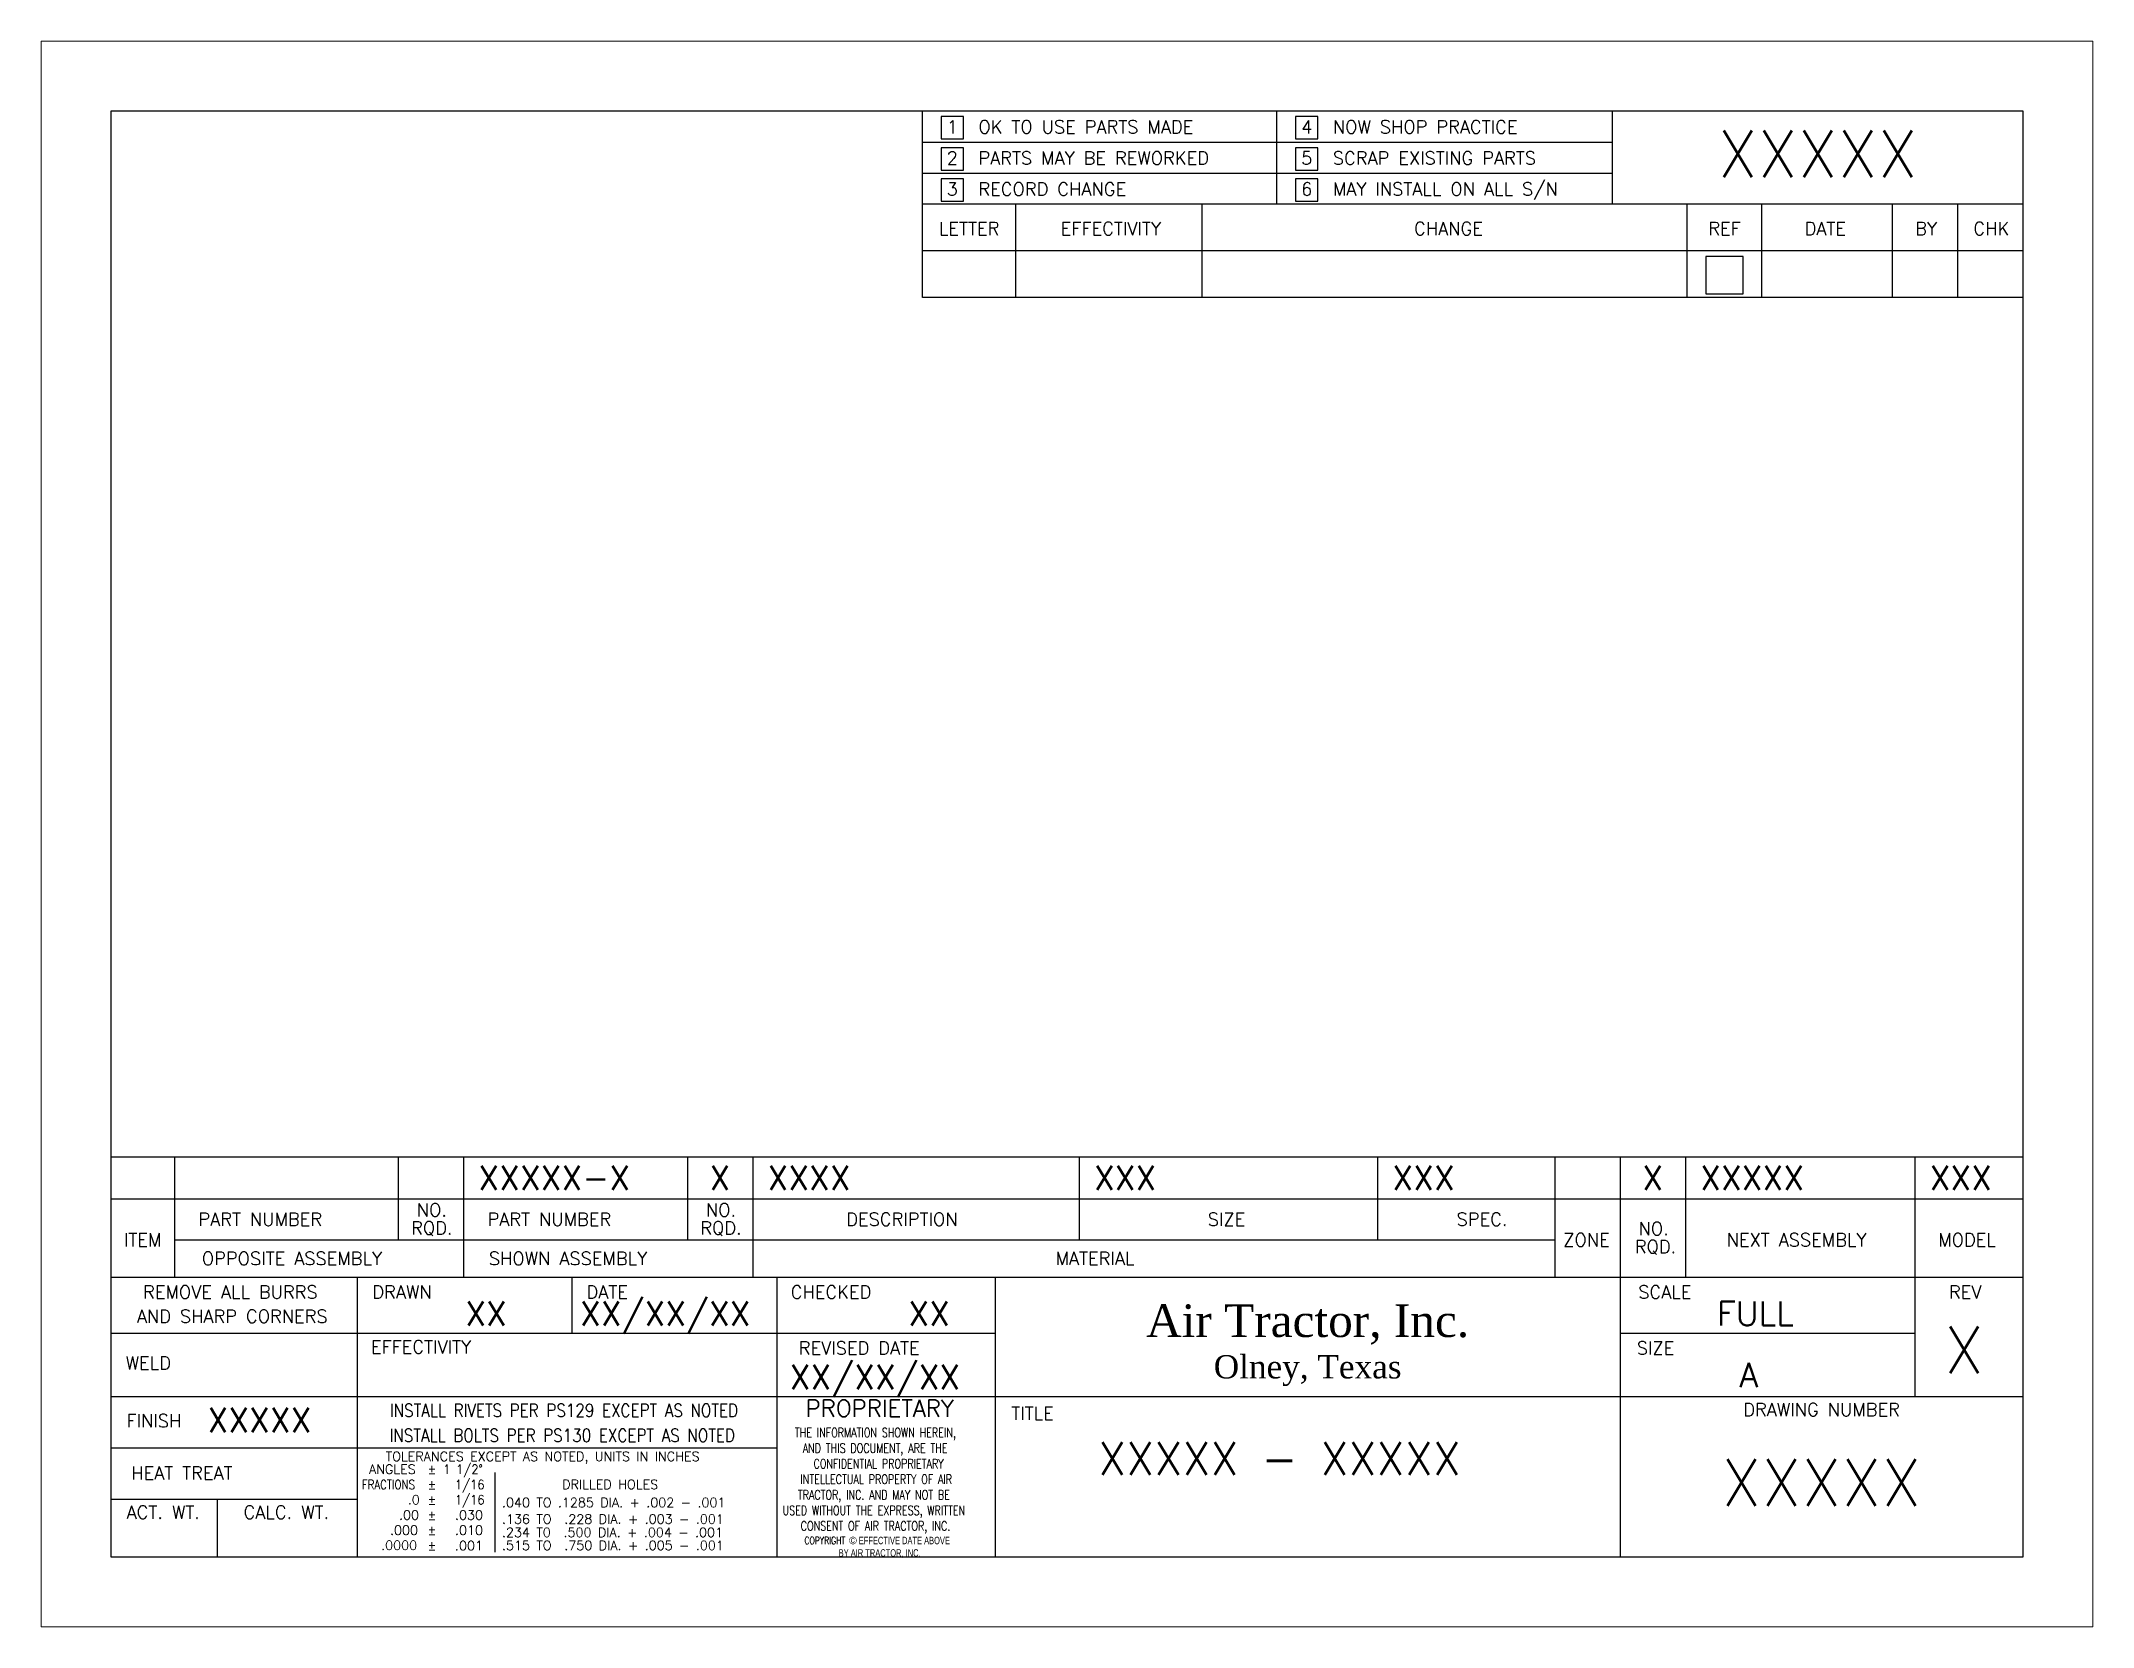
# Paper-space layout 'Layout1' of a CAD drawing. Extents: x 0 to 11, y 0 to 8.5.
# The model-space entities are those that its viewports show. They can reach past a viewport. Long polylines and large blocks are cut down to what shows.
import ezdxf
from ezdxf.enums import TextEntityAlignment as Align

# ---------------------------------------------------------------- set-up
doc = ezdxf.new("R2010")
doc.units = 0
doc.header["$LTSCALE"] = 0.3
doc.header["$MEASUREMENT"] = 0
doc.layers.get('Defpoints').update_dxf_attribs({"linetype": 'CONTINUOUS'})
for name, color, linetype in [('NOTES', 2, 'CONTINUOUS'), ('TB', 1, 'CONTINUOUS'), ('TB Border', 9, 'CONTINUOUS')]:
    doc.layers.add(name, color=color, linetype=linetype)
doc.styles.add('050', font='romans', dxfattribs={"height": 0.05})
doc.styles.add('070', font='ROMANS', dxfattribs={"height": 0.07})
doc.styles.add('130', font='romans', dxfattribs={"height": 0.13})
doc.styles.add('250', font='ROMANS', dxfattribs={"height": 0.25})
doc.styles.add('AT', font='georgia.ttf', dxfattribs={"height": 0.175})
doc.styles.add('ROMANS', font='romans.shx')

# ---------------------------------------------------------------- blocks, each defined once
blk = doc.blocks.new('TBN')
at = {"layer": 'TB', "color": 6}
for p, q in [((-1.17, 0.86), (-1.17, 0)), ((-3.42, 0.585), (-1.17, 0.585)), ((-2.682, 0.452), (-2.682, 0.026))]:
    blk.add_line(p, q, dxfattribs=at)
at = {"layer": 'NOTES', "insert": (-1.142, 0.418), "char_height": 0.078125, "attachment_point": 4, "style": 'ROMANS'}
blk.add_mtext_dynamic_manual_height_columns('\\pi0.12597;{\\H1.152x;PROPRIETARY\\H0.86806x;\\W0.75;\\P\\pi0.06829;\\H0.64x;\\C41;THE INFORMATION SHOWN HEREIN, \\P\\pi0.11025;AND THIS DOCUMENT, ARE THE \\P\\pi0.16829;CONFIDENTIAL PROPRIETARY \\P\\pi0.09775;INTELLECTUAL PROPERTY OF AIR \\P\\pi0.08436;TRACTOR, INC. AND MAY NOT BE \\P\\pi0.00222;USED WITHOUT THE EXPRESS, WRITTEN \\P\\pi0.09954;CONSENT OF AIR TRACTOR, INC.\\P\\pi0.11963;\\H0.8x;COPYRIGHT \\fArial|b0|i0|c0|p34;\\W1;©\\fMS Shell Dlg|b0|i0|c0|p0;\\W0.75; EFFECTIVE DATE ABOVE\\P\\pi0.30311;BY AIR TRACTOR, INC.}', width=1.11337, gutter_width=0.781, heights=[0], dxfattribs=at)
at = {"layer": 'TB', "color": 6, "style": '070'}
blk.add_text('EFFECTIVITY', height=0.07, dxfattribs=at).set_placement((-3.078, 1.126), align=Align.MIDDLE)
at = {"layer": 'TB', "color": 6, "style": '070', "width": 0.85}
for s, p in [('INSTALL RIVETS PER PS129 EXCEPT AS NOTED', (-2.312, 0.786)), ('INSTALL BOLTS PER PS130 EXCEPT AS NOTED', (-2.321, 0.652))]:
    blk.add_text(s, height=0.07, dxfattribs=at).set_placement(p, align=Align.MIDDLE)
at = {"layer": 'TB', "color": 6, "style": '050'}
for s, p in [('TOLERANCES EXCEPT AS NOTED, UNITS IN INCHES', (-2.426, 0.514)), ('DRILLED HOLES', (-2.064, 0.364))]:
    blk.add_text(s, height=0.05, dxfattribs=at).set_placement(p, align=Align.CENTER)
for s, p in [('ANGLES', (-3.357, 0.445)), ('%%P', (-3.043, 0.445)), ('.0', (-3.149, 0.282)), ('%%P', (-3.043, 0.363)), ('.00', (-3.196, 0.2)), ('%%P', (-3.043, 0.282)), ('%%P', (-3.043, 0.2)), ('.030', (-2.896, 0.2)), ('.040 TO .1285 DIA. + .002 - .001', (-2.644, 0.267)), ('.136 TO  .228 DIA. + .003 - .001', (-2.644, 0.178)), ('.000', (-3.244, 0.119)), ('%%P', (-3.043, 0.119)), ('.010', (-2.896, 0.119)), ('.234 T0  .500 DIA. + .004 - .001', (-2.644, 0.107)), ('.0000', (-3.292, 0.038)), ('%%P', (-3.043, 0.036)), ('.001', (-2.896, 0.036)), ('.515 TO  .750 DIA. + .005 - .001', (-2.644, 0.037))]:
    blk.add_text(s, height=0.05, dxfattribs=at).set_placement(p)
for s, width, p in [('1 1/2%%D', 0.9, (-2.959, 0.445)), ('FRACTIONS', 0.8, (-3.395, 0.363)), ('1/16', 0.9, (-2.896, 0.363)), ('1/16', 0.9, (-2.896, 0.282))]:
    blk.add_text(s, height=0.05, dxfattribs=dict(at, width=width)).set_placement(p)
blk = doc.blocks.new('ATB')
at = {"layer": 'TB', "color": 2, "width": 3.35, "attachment_point": 2, "style": 'AT'}
for s, insert, char_height in [('Air Tractor, Inc.', (-1.675, 0.494), 0.175), ('Olney, Texas', (-1.675, 0.222), 0.125)]:
    blk.add_mtext(s, dxfattribs=dict(at, insert=insert, char_height=char_height))
blk = doc.blocks.new('tb info')
at = {"layer": 'NOTES', "style": 'ROMANS'}
for tag, p in [('DRAWNBY', (-2.84, -0.26)), ('DRAWNDATE', (-2.225, -0.26)), ('CHECKBY', (-0.926, -0.26)), ('REVDATE', (-1.104, -0.6))]:
    blk.add_attdef(tag, p, '', height=0.13, dxfattribs=at)
at = {"layer": 'NOTES', "color": 11}
for tag, p, height, style in [('REVLETTER', (5.087, -0.515), 0.25, '250'), ('TITLE_001', (0.372, -1.06), 0.176, 'ROMANS')]:
    blk.add_attdef(tag, p, '', height=height, dxfattribs=dict(at, style=style))

msp = doc.modelspace()

# ---------------------------------------------------------------- linework, layer by layer
at = {"layer": 'TB', "color": 9}
for p, q in [((4.35, 6.75), (4.35, 7.75)), ((8.05, 7.25), (8.05, 7.75)), ((10.25, 7.25), (4.35, 7.25)), ((8.09, 2.145), (8.09, 0)), ((0, 1.5), (10.25, 1.5)), ((1.32, 1.5), (1.32, 0)), ((4.74, 1.5), (4.74, 0)), ((0, 0.86), (10.25, 0.86))]:
    msp.add_line(p, q, dxfattribs=at)
at = {"layer": 'TB', "color": 6}
for p, q in [((6.25, 7.25), (6.25, 7.75)), ((4.35, 7.583), (8.05, 7.583)), ((4.35, 7.417), (8.05, 7.417)), ((4.85, 6.75), (4.85, 7.25)), ((5.85, 6.75), (5.85, 7.25)), ((8.45, 6.75), (8.45, 7.25)), ((8.85, 6.75), (8.85, 7.25)), ((9.55, 6.75), (9.55, 7.25)), ((9.9, 6.75), (9.9, 7.25)), ((10.25, 7), (4.35, 7)), ((10.25, 6.75), (4.35, 6.75)), ((0, 2.145), (10.25, 2.145)), ((0.34, 2.145), (0.34, 1.5)), ((1.54, 2.145), (1.54, 1.7)), ((1.89, 2.145), (1.89, 1.5)), ((3.09, 2.145), (3.09, 1.7)), ((3.44, 2.145), (3.44, 1.5)), ((5.19, 2.145), (5.19, 1.7)), ((6.79, 2.145), (6.79, 1.7)), ((7.74, 2.145), (7.74, 1.5)), ((8.44, 2.145), (8.44, 1.5)), ((9.67, 2.145), (9.67, 0.86)), ((0, 1.92), (10.25, 1.92)), ((0.34, 1.7), (7.74, 1.7)), ((2.47, 1.5), (2.47, 1.2)), ((3.57, 1.5), (3.57, 1.2)), ((0, 1.2), (4.74, 1.2)), ((3.57, 1.2), (3.57, 0.86)), ((8.09, 1.2), (9.67, 1.2)), ((0, 0.585), (1.32, 0.585)), ((0, 0.31), (1.32, 0.31)), ((0.57, 0.31), (0.57, 0))]:
    msp.add_line(p, q, dxfattribs=at)
for points in [[(4.57, 7.72), (4.45, 7.72), (4.45, 7.6), (4.57, 7.6)], [(6.47, 7.72), (6.35, 7.72), (6.35, 7.6), (6.47, 7.6)], [(4.57, 7.553), (4.45, 7.553), (4.45, 7.433), (4.57, 7.433)], [(6.47, 7.553), (6.35, 7.553), (6.35, 7.433), (6.47, 7.433)], [(4.57, 7.387), (4.45, 7.387), (4.45, 7.267), (4.57, 7.267)], [(6.47, 7.387), (6.35, 7.387), (6.35, 7.267), (6.47, 7.267)], [(8.75, 6.97), (8.55, 6.97), (8.55, 6.77), (8.75, 6.77)]]:
    msp.add_lwpolyline(points, close=True, dxfattribs=at)
at = {"layer": 'TB Border', "color": 9}
msp.add_lwpolyline([(10.25, 0), (10.25, 7.75), (0, 7.75), (0, 0)], close=True, dxfattribs=at)

# ---------------------------------------------------------------- block references
at = {"layer": 'NOTES'}
ref = msp.add_blockref('tb info', (4.74, 1.5), dxfattribs=at)
ref.add_attrib('DRAWNBY', 'XX', (1.9, 1.24), dxfattribs={"height": 0.13, "style": 'ROMANS'})
ref.add_attrib('DRAWNDATE', 'XX/XX/XX', (2.515, 1.24), dxfattribs={"height": 0.13, "style": 'ROMANS'})
ref.add_attrib('CHECKBY', 'XX', (4.275, 1.24), dxfattribs={"height": 0.13, "style": 'ROMANS'})
ref.add_attrib('REVDATE', 'XX/XX/XX', (3.639, 0.9), dxfattribs={"height": 0.13, "style": 'ROMANS'})
ref.add_attrib('TITLE_001', 'XXXXX - XXXXX', (5.292, 0.44), dxfattribs={"color": 11, "height": 0.176, "style": 'ROMANS'})
ref.add_attrib('REVLETTER', 'X', (9.827, 0.985), dxfattribs={"color": 11, "height": 0.25, "style": '250'})
msp.add_blockref('TBN', (4.74, 0), dxfattribs=at)
at = {"layer": 'TB'}
msp.add_blockref('ATB', (8.09, 0.86), dxfattribs=at)

# ---------------------------------------------------------------- texts
at = {"layer": 'NOTES', "color": 11, "style": '250'}
for p in [(9.15, 7.52), (9.17, 0.4)]:
    msp.add_text('XXXXX', height=0.25, dxfattribs=at).set_placement(p, align=Align.MIDDLE)
at = {"layer": 'NOTES', "style": '130'}
for s, p in [('XXXXX-X', (1.97, 1.967)), ('XXXX', (3.52, 1.967)), ('XXX', (5.27, 1.967)), ('XXX', (6.87, 1.967)), ('XXXXX', (8.52, 1.967)), ('XXX', (9.75, 1.967)), ('FULL', (8.61, 1.24)), ('A', (8.73, 0.91)), ('XXXXX', (0.518, 0.669))]:
    msp.add_text(s, height=0.13, dxfattribs=at).set_placement(p)
for p in [(3.265, 1.967), (8.265, 1.967)]:
    msp.add_text('X', height=0.13, dxfattribs=at).set_placement(p, align=Align.CENTER)
at = {"layer": 'TB', "color": 6, "style": '070'}
for s, p in [('1', (4.48, 7.63)), ('OK TO USE PARTS MADE', (4.65, 7.63)), ('4', (6.38, 7.63)), ('NOW SHOP PRACTICE', (6.55, 7.63)), ('2', (4.48, 7.463)), ('PARTS MAY BE REWORKED', (4.65, 7.463)), ('5', (6.38, 7.463)), ('SCRAP EXISTING PARTS', (6.55, 7.463)), ('MAY INSTALL ON ALL S/N', (6.55, 7.297)), ('3', (4.48, 7.297)), ('RECORD CHANGE', (4.65, 7.297)), ('6', (6.38, 7.297))]:
    msp.add_text(s, height=0.07, dxfattribs=at).set_placement(p)
for s, p in [('LETTER', (4.6, 7.12)), ('EFFECTIVITY', (5.36, 7.12)), ('CHANGE', (7.17, 7.12)), ('REF', (8.65, 7.12)), ('DATE', (9.19, 7.12)), ('BY', (9.73, 7.12)), ('CHK', (10.08, 7.12)), ('NO.', (1.72, 1.86)), ('NO.', (3.27, 1.86)), ('PART NUMBER', (0.8, 1.81)), ('RQD.', (1.72, 1.76)), ('PART NUMBER', (2.35, 1.81)), ('RQD.', (3.27, 1.76)), ('DESCRIPTION', (4.24, 1.81)), ('SIZE', (5.98, 1.81)), ('SPEC.', (7.35, 1.81)), ('NO.', (8.27, 1.76)), ('ITEM', (0.17, 1.7)), ('ZONE', (7.91, 1.7)), ('RQD.', (8.28, 1.66)), ('NEXT ASSEMBLY ', (9.06, 1.7)), ('MODEL', (9.95, 1.7)), ('OPPOSITE ASSEMBLY', (0.97, 1.6)), ('SHOWN ASSEMBLY', (2.45, 1.6)), ('MATERIAL', (5.275, 1.6)), ('REMOVE ALL BURRS', (0.64, 1.42)), ('DRAWN', (1.56, 1.42)), ('DATE', (2.66, 1.42)), ('CHECKED', (3.86, 1.42)), ('SCALE', (8.33, 1.42)), ('REV', (9.94, 1.42)), ('AND SHARP CORNERS', (0.65, 1.29)), ('REVISED DATE', (4.011, 1.12)), ('SIZE', (8.28, 1.12)), ('WELD', (0.2, 1.04)), ('TITLE', (4.94, 0.77)), ('DRAWING NUMBER', (9.17, 0.79)), ('FINISH', (0.23, 0.73)), ('HEAT TREAT', (0.38, 0.45)), ('ACT. WT.', (0.28, 0.24)), ('CALC. WT.', (0.94, 0.24))]:
    msp.add_text(s, height=0.07, dxfattribs=at).set_placement(p, align=Align.MIDDLE)

psp = doc.layouts.get("Layout1")

# ---------------------------------------------------------------- viewports
at = {"layer": 'Defpoints', "view_target_point": (5.125, 4.137)}
psp.add_viewport(center=(5.5, 4.25), size=(11, 8.5), view_center_point=(0, -0.262), view_height=8.5, dxfattribs=at)

doc.saveas('drawing.dxf')
